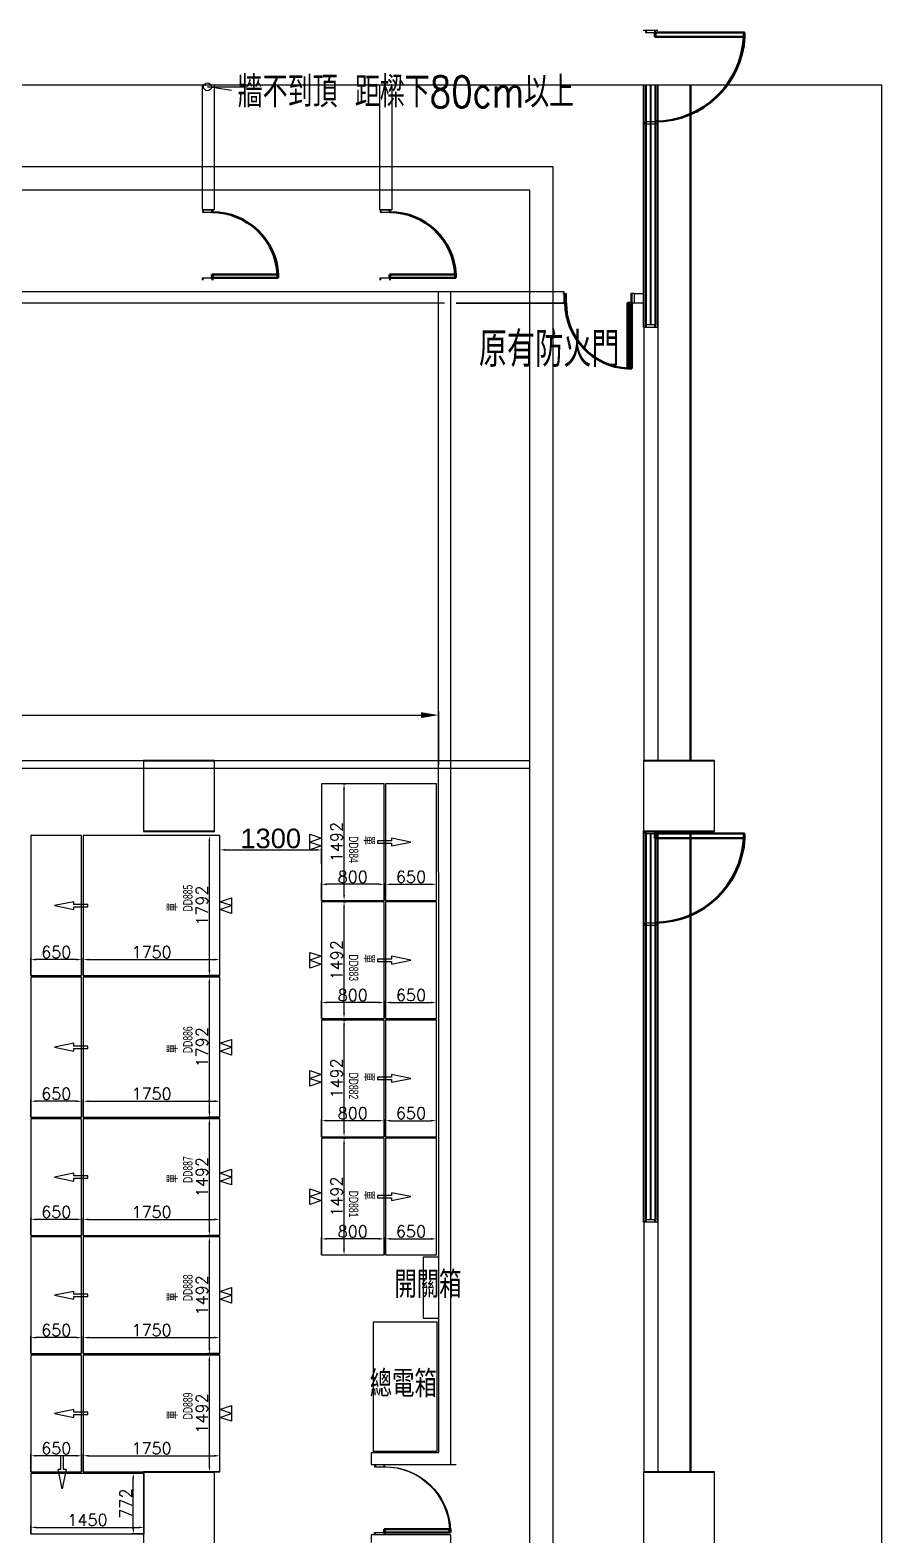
# Model space of a CAD drawing. Header units: millimetres. Extents: x 2191 to 43870, y 1353 to 35626.
# Drawn here: x 32967 to 43870, y 16373 to 35626 of the extents above; entities that cross this region are included whole.
import ezdxf

# ---------------------------------------------------------------- set-up
doc = ezdxf.new("R2010")
doc.units = ezdxf.units.MM
for name, color, linetype in [('archi', 8, 'Continuous'), ('DOOR', 5, 'Continuous'), ('PAVING', 9, 'Continuous'), ('WINDOW', 5, 'Continuous'), ('動線', 6, 'Continuous'), ('單層倉', 5, 'Continuous'), ('文字', 7, 'Continuous'), ('標的物', 1, 'Continuous'), ('標示', 3, 'Continuous')]:
    doc.layers.add(name, color=color, linetype=linetype)
doc.styles.add('ROMAND', font='romand.shx', dxfattribs={"bigfont": 'chineset.shx'})
doc.styles.get("Standard").update_dxf_attribs({"font": 'arial.ttf'})
doc.styles.add('SUNG', font='SIMPLEX.shx', dxfattribs={"width": 0.8, "bigfont": 'chineset.shx'})
doc.styles.add('新細明體', font='PMingLiU.ttf', dxfattribs={"width": 0.7})

msp = doc.modelspace()

# ---------------------------------------------------------------- linework, layer by layer
at = {"lineweight": 50}
for p, q in [((40962.17754, 35595.79086, 3000), (40962.17754, 35538.79086, 3000)), ((42102.17754, 35595.79086, 3000), (40962.17754, 35595.79086, 3000)), ((40962.17754, 35538.79086, 3000), (42102.17754, 35538.79086, 3000)), ((40972.17754, 35595.79086, 3000), (40972.17754, 35538.79086, 3000)), ((42112.17754, 35595.79086, 3000), (40972.17754, 35595.79086, 3000)), ((40972.17754, 35538.79086, 3000), (42112.17754, 35538.79086, 3000)), ((42102.17754, 35538.79086, 3000), (42102.17754, 35595.79086, 3000)), ((42112.17754, 35538.79086, 3000), (42112.17754, 35595.79086, 3000)), ((35294.07154, 32455.79086, 3000), (35294.07154, 32497.79086, 3000)), ((35294.07154, 32497.79086, 3000), (36134.07154, 32497.79086, 3000)), ((36134.07154, 32455.79086, 3000), (35294.07154, 32455.79086, 3000)), ((35304.07154, 32455.79086, 3000), (35304.07154, 32497.79086, 3000)), ((35304.07154, 32497.79086, 3000), (36144.07154, 32497.79086, 3000)), ((36144.07154, 32455.79086, 3000), (35304.07154, 32455.79086, 3000)), ((36134.07154, 32497.79086, 3000), (36134.07154, 32455.79086, 3000)), ((36144.07154, 32497.79086, 3000), (36144.07154, 32455.79086, 3000)), ((37567.30074, 32455.79086, 3000), (37567.30074, 32497.79086, 3000)), ((37567.30074, 32497.79086, 3000), (38407.30074, 32497.79086, 3000)), ((38407.30074, 32455.79086, 3000), (37567.30074, 32455.79086, 3000)), ((37577.30074, 32455.79086, 3000), (37577.30074, 32497.79086, 3000)), ((37577.30074, 32497.79086, 3000), (38417.30074, 32497.79086, 3000)), ((38417.30074, 32455.79086, 3000), (37577.30074, 32455.79086, 3000)), ((38407.30074, 32497.79086, 3000), (38407.30074, 32455.79086, 3000)), ((38417.30074, 32497.79086, 3000), (38417.30074, 32455.79086, 3000)), ((40615.17747, 32134.68075, 3000), (40615.17705, 31294.68075, 3000)), ((40657.17747, 32134.68073, 3000), (40615.17747, 32134.68075, 3000)), ((40625.17747, 32134.68075, 3000), (40625.17705, 31294.68075, 3000)), ((40667.17747, 32134.68073, 3000), (40625.17747, 32134.68075, 3000)), ((40657.17705, 31294.68073, 3000), (40657.17747, 32134.68073, 3000)), ((40667.17705, 31294.68073, 3000), (40667.17747, 32134.68073, 3000)), ((40615.17705, 31294.68075, 3000), (40657.17705, 31294.68073, 3000)), ((40625.17705, 31294.68075, 3000), (40667.17705, 31294.68073, 3000)), ((40962.17754, 25345.79086, 3000), (40962.17754, 25288.79086, 3000)), ((42102.17754, 25345.79086, 3000), (40962.17754, 25345.79086, 3000)), ((40962.17754, 25288.79086, 3000), (42102.17754, 25288.79086, 3000)), ((40972.17754, 25345.79086, 3000), (40972.17754, 25288.79086, 3000)), ((42112.17754, 25345.79086, 3000), (40972.17754, 25345.79086, 3000)), ((40972.17754, 25288.79086, 3000), (42112.17754, 25288.79086, 3000)), ((42102.17754, 25288.79086, 3000), (42102.17754, 25345.79086, 3000)), ((42112.17754, 25288.79086, 3000), (42112.17754, 25345.79086, 3000)), ((37497.17752, 16447.79086, 3000), (38337.17752, 16447.79128, 3000)), ((37497.17754, 16405.79086, 3000), (37497.17752, 16447.79086, 3000)), ((38337.17754, 16405.79128, 3000), (37497.17754, 16405.79086, 3000)), ((37507.17752, 16447.79086, 3000), (38347.17752, 16447.79128, 3000)), ((37507.17754, 16405.79086, 3000), (37507.17752, 16447.79086, 3000)), ((38347.17754, 16405.79128, 3000), (37507.17754, 16405.79086, 3000)), ((38337.17752, 16447.79128, 3000), (38337.17754, 16405.79128, 3000)), ((38347.17752, 16447.79128, 3000), (38347.17754, 16405.79128, 3000))]:
    msp.add_line(p, q, dxfattribs=at)
for p, q in [((39663.6462, 33876.95165), (4514.78772, 33876.95165)), ((39663.6462, 4076.69297), (39663.6462, 33876.95165)), ((39363.6462, 33576.95165), (4814.78772, 33576.95165)), ((39363.6462, 4376.69297), (39363.6462, 33576.95165))]:
    msp.add_line(p, q)
at = {"color": 0, "lineweight": 50}
for centre, radius, start, end in [((40961.1428, 35598.38006, 3000), 1142.58967, 270.051887734, 357.010510835), ((40971.1428, 35598.38006, 3000), 1142.58967, 270.051887734, 357.010510835), ((35293.3091, 32453.88303, 3000), 841.90818, 2.989489165, 89.948112266), ((35303.3091, 32453.88303, 3000), 841.90818, 2.989489165, 89.948112266), ((37566.5383, 32453.88303, 3000), 841.90818, 2.989489165, 89.948112266), ((37576.5383, 32453.88303, 3000), 841.90818, 2.989489165, 89.948112266), ((40659.0853, 32135.44317, 3000), 841.90818, 180.051859052, 267.010482153), ((40669.0853, 32135.44317, 3000), 841.90818, 180.051859052, 267.010482153), ((40961.1428, 25348.38006, 3000), 1142.58967, 270.051887734, 357.010510835), ((40971.1428, 25348.38006, 3000), 1142.58967, 270.051887734, 357.010510835)]:
    msp.add_arc(centre, radius, start, end, dxfattribs=at)
at = {"color": 0, "extrusion": (0, 0, -1)}
for centre, major_axis, start_param, end_param in [((37496.4151, 16403.88302, 3000), (595.31898, 595.31898), -0.7844930522, 0.7332212339), ((37506.4151, 16403.88302, 3000), (-595.31898, 595.31898), 0.7863032746, 2.3040175607)]:
    msp.add_ellipse(centre, major_axis=major_axis, ratio=1, start_param=start_param, end_param=end_param, dxfattribs=at)
at = {"layer": 'archi', "color": 7}
for p, q in [((40822.17754, 35625.79086, 3000), (41002.17754, 35625.79086, 3000)), ((40852.17754, 35625.79086, 3000), (40852.17754, 35595.79086, 3000)), ((40972.17754, 35595.79086, 3000), (40972.17754, 35625.79086, 3000)), ((40852.17754, 35595.79086, 3000), (40972.17754, 35595.79086, 3000)), ((35172.17754, 33325.79268, 3000), (35172.17754, 34921.23431, 3000)), ((35544.65782, 34852.36042, 3000), (35240.189, 34899.52548, 3000)), ((35322.17754, 34921.23431, 3000), (35322.17754, 33325.79268, 3000)), ((37445.40674, 33325.79268, 3000), (37445.40674, 34921.23431, 3000)), ((37595.40674, 34921.23431, 3000), (37595.40674, 33325.79268, 3000)), ((40822.17754, 34921.23431, 3000), (40822.17754, 31825.79086, 3000)), ((41002.17754, 34921.23431, 3000), (41002.17754, 31825.79086, 3000)), ((40822.17754, 34425.79086, 3000), (41002.17754, 34425.79086, 3000)), ((40852.17754, 34425.79086, 3000), (40852.17754, 34455.79086, 3000)), ((40852.17754, 34455.79086, 3000), (40972.17754, 34455.79086, 3000)), ((40972.17754, 34455.79086, 3000), (40972.17754, 34425.79086, 3000)), ((35172.17754, 33325.79268, 3000), (35322.17754, 33325.79268, 3000)), ((35322.17754, 33325.79268, 3000), (35172.17754, 33325.79268, 3000)), ((35184.07154, 33325.79086, 3000), (35184.07154, 33295.79086, 3000)), ((35304.07154, 33295.79086, 3000), (35304.07154, 33325.79086, 3000)), ((37445.40674, 33325.79268, 3000), (37595.40674, 33325.79268, 3000)), ((37595.40674, 33325.79268, 3000), (37445.40674, 33325.79268, 3000)), ((37457.30074, 33325.79086, 3000), (37457.30074, 33295.79086, 3000)), ((37577.30074, 33295.79086, 3000), (37577.30074, 33325.79086, 3000)), ((35184.07154, 33295.79086, 3000), (35304.07154, 33295.79086, 3000)), ((37457.30074, 33295.79086, 3000), (37577.30074, 33295.79086, 3000)), ((35184.07154, 32425.79086, 3000), (35184.07154, 32455.79086, 3000)), ((35184.07154, 32455.79086, 3000), (35304.07154, 32455.79086, 3000)), ((35304.07154, 32455.79086, 3000), (35304.07154, 32425.79086, 3000)), ((37457.30074, 32425.79086, 3000), (37457.30074, 32455.79086, 3000)), ((37457.30074, 32455.79086, 3000), (37577.30074, 32455.79086, 3000)), ((37577.30074, 32455.79086, 3000), (37577.30074, 32425.79086, 3000)), ((18221.13544, 32280.79086, 3000), (39797.17754, 32280.79086, 3000)), ((38197.17754, 17425.79088, 3000), (38196.45398, 32275.79086, 3000)), ((38347.17754, 32275.79086, 3000), (38347.17754, 17275.7908, 3000)), ((39797.17753, 32254.68116, 3000), (39827.17753, 32254.68115, 3000)), ((39797.17754, 32280.79086, 3000), (39797.17754, 32130.79086, 3000)), ((39827.17753, 32254.68115, 3000), (39827.17747, 32134.68115, 3000)), ((40667.17753, 32254.68073, 3000), (40667.17747, 32134.68073, 3000)), ((40697.17753, 32254.68071, 3000), (40667.17753, 32254.68073, 3000)), ((40697.17753, 32254.68071, 3000), (40697.17747, 32134.68071, 3000)), ((40697.17753, 32254.68071, 3000), (40822.17754, 32254.68071, 3000)), ((34422.17754, 32130.79086, 3000), (18221.13544, 32130.79086, 3000)), ((38272.17754, 32130.79086, 3000), (34422.17754, 32130.79086, 3000)), ((38422.17754, 32130.79086, 3000), (39797.17755, 32130.79086, 3000)), ((39797.17754, 32130.79086, 3000), (38422.17754, 32130.79086, 3000)), ((39827.17747, 32134.68115, 3000), (39797.17747, 32134.68116, 3000)), ((40667.17747, 32134.68073, 3000), (40697.17747, 32134.68071, 3000)), ((40697.17747, 32134.68071, 3000), (40822.17754, 32134.68071, 3000)), ((40822.17754, 31825.79086, 3000), (40822.17754, 26275.79086, 3000)), ((40822.17754, 31825.79086, 3000), (41002.17754, 31825.79086, 3000)), ((41002.17754, 31825.79086, 3000), (41002.17754, 26275.79086, 3000)), ((34422.17754, 26275.79086, 3000), (35322.17754, 26275.79086, 3000)), ((34422.17754, 25375.79086, 3000), (34422.17754, 26275.79086, 3000)), ((35322.17754, 26275.79086, 3000), (35322.17754, 25375.79086, 3000)), ((40822.17754, 26275.79086, 3000), (41722.17754, 26275.79086, 3000)), ((40822.17754, 25375.79086, 3000), (40822.17754, 26275.79086, 3000)), ((41722.17754, 26275.79086, 3000), (41722.17754, 25375.79086, 3000)), ((35322.17754, 25375.79086, 3000), (34422.17754, 25375.79086, 3000)), ((40822.17754, 25375.79086, 3000), (40822.17754, 20375.79086, 3000)), ((41722.17754, 25375.79086, 3000), (40822.17754, 25375.79086, 3000)), ((41002.17754, 25375.79086, 3000), (40822.17754, 25375.79086, 3000)), ((40822.17754, 25375.79086, 3000), (41002.17754, 25375.79086, 3000)), ((40852.17754, 25375.79086, 3000), (40852.17754, 25345.79086, 3000)), ((40852.17754, 25345.79086, 3000), (40972.17754, 25345.79086, 3000)), ((40972.17754, 25345.79086, 3000), (40972.17754, 25375.79086, 3000)), ((41002.17754, 25375.79086, 3000), (41002.17754, 20375.79086, 3000)), ((40822.17754, 24175.79086, 3000), (41002.17754, 24175.79086, 3000)), ((40852.17754, 24175.79086, 3000), (40852.17754, 24205.79086, 3000)), ((40852.17754, 24205.79086, 3000), (40972.17754, 24205.79086, 3000)), ((40972.17754, 24205.79086, 3000), (40972.17754, 24175.79086, 3000)), ((40822.17754, 20375.79086, 3000), (40822.17754, 17175.79086, 3000)), ((41002.17754, 20375.79086, 3000), (40822.17754, 20375.79086, 3000)), ((41002.17754, 20375.79086, 3000), (41002.17754, 17175.79086, 3000)), ((37332.58195, 17425.79087, 3000), (38197.17754, 17425.79088, 3000)), ((37332.58195, 17425.79087, 3000), (37332.58195, 17275.7908, 3000)), ((34422.17754, 17175.79086, 3000), (35322.17754, 17175.79086, 3000)), ((34422.17754, 16275.79086, 3000), (34422.17754, 17175.79086, 3000)), ((35322.17754, 17175.79086, 3000), (35322.17754, 16275.79086, 3000)), ((37332.58195, 17275.7908, 3000), (38197.17754, 17275.7908, 3000)), ((37332.58195, 17275.7908, 3000), (38347.17754, 17275.7908, 3000)), ((37387.17711, 17275.7908, 3000), (37387.17712, 17245.7908, 3000)), ((37387.17712, 17245.7908, 3000), (37507.17712, 17245.79086, 3000)), ((37507.17712, 17245.79086, 3000), (37507.17711, 17275.79086, 3000)), ((38332.17754, 17275.7908, 3000), (38422.17754, 17275.7908, 3000)), ((38332.17754, 17275.7908, 3000), (38422.17754, 17275.7908, 3000)), ((38332.17754, 17275.7908, 3000), (38422.17754, 17275.7908, 3000)), ((40822.17754, 17175.79086, 3000), (41722.17754, 17175.79086, 3000)), ((40822.17754, 16275.79086, 3000), (40822.17754, 17175.79086, 3000)), ((40822.17754, 17175.79086, 3000), (41002.17754, 17175.79086, 3000)), ((41722.17754, 17175.79086, 3000), (41722.17754, 16275.79086, 3000)), ((37332.58195, 16375.79086, 1796.32314), (37332.58195, 16275.79086, 1662.58126)), ((38347.17754, 16375.79086, 3000), (37332.58195, 16375.79086, 3000)), ((37387.17754, 16405.7908, 3000), (37507.17754, 16405.79086, 3000)), ((37387.17756, 16375.7908, 3000), (37387.17754, 16405.7908, 3000)), ((37507.17754, 16405.79086, 3000), (37507.17756, 16375.79086, 3000)), ((38347.17754, 16375.79086, 3000), (38347.17754, 16175.79086, 3000))]:
    msp.add_line(p, q, dxfattribs=at)
at = {"layer": 'archi', "color": 7, "extrusion": (0, 0, -1)}
for p, q in [((40852.17754, 34921.23431, 3000), (40852.17754, 31855.79086, 3000)), ((40912.17754, 34921.23431, 3000), (40912.17754, 31855.79086, 3000)), ((40972.17754, 34921.23431, 3000), (40972.17754, 31855.79086, 3000)), ((40972.17754, 31855.79086, 3000), (40852.17754, 31855.79086, 3000)), ((40852.17754, 31855.79086, 3000), (40852.17754, 31825.79086, 3000)), ((40972.17754, 31825.79086, 3000), (40972.17754, 31855.79086, 3000))]:
    msp.add_line(p, q, dxfattribs=at)
at = {"layer": 'archi', "color": 7, "extrusion": (3.55136e-15, 0, -1)}
for p, q in [((41422.17754, 34921.23431, 3000), (41422.17754, 26275.79086, 3000)), ((41422.17754, 25375.79086, 3000), (41422.17754, 17175.79086, 3000))]:
    msp.add_line(p, q, dxfattribs=at)
at = {"layer": 'archi', "color": 7, "extrusion": (3.61095e-11, 0, -1)}
for p, q in [((40852.17754, 25345.79086, 3000), (40852.17754, 25375.79086, 3000)), ((40852.17754, 25345.79086, 3000), (40852.17754, 20405.79086, 3000)), ((40972.17754, 25345.79086, 3000), (40852.17754, 25345.79086, 3000)), ((40912.17754, 25345.79086, 3000), (40912.17754, 20405.79086, 3000)), ((40972.17754, 25375.79086, 3000), (40972.17754, 25345.79086, 3000)), ((40972.17754, 25345.79086, 3000), (40972.17754, 20405.79086, 3000)), ((40972.17754, 20405.79086, 3000), (40852.17754, 20405.79086, 3000)), ((40852.17754, 20405.79086, 3000), (40852.17754, 20375.79086, 3000)), ((40972.17754, 20375.79086, 3000), (40972.17754, 20405.79086, 3000))]:
    msp.add_line(p, q, dxfattribs=at)
at = {"layer": 'DOOR'}
for p, q in [((35174.07154, 33325.79086, 3000), (35174.07154, 33295.79086, 3000)), ((35294.07154, 33295.79086, 3000), (35294.07154, 33325.79086, 3000)), ((37447.30074, 33325.79086, 3000), (37447.30074, 33295.79086, 3000)), ((37567.30074, 33295.79086, 3000), (37567.30074, 33325.79086, 3000)), ((35174.07154, 33295.79086, 3000), (35294.07154, 33295.79086, 3000)), ((37447.30074, 33295.79086, 3000), (37567.30074, 33295.79086, 3000)), ((35174.07154, 32425.79086, 3000), (35174.07154, 32455.79086, 3000)), ((35174.07154, 32455.79086, 3000), (35294.07154, 32455.79086, 3000)), ((35294.07154, 32455.79086, 3000), (35294.07154, 32425.79086, 3000)), ((37447.30074, 32425.79086, 3000), (37447.30074, 32455.79086, 3000)), ((37447.30074, 32455.79086, 3000), (37567.30074, 32455.79086, 3000)), ((37567.30074, 32455.79086, 3000), (37567.30074, 32425.79086, 3000)), ((39787.17753, 32254.68116, 3000), (39817.17753, 32254.68115, 3000)), ((39817.17753, 32254.68115, 3000), (39817.17747, 32134.68115, 3000)), ((40657.17753, 32254.68073, 3000), (40657.17747, 32134.68073, 3000)), ((40687.17753, 32254.68071, 3000), (40657.17753, 32254.68073, 3000)), ((39817.17747, 32134.68115, 3000), (39787.17747, 32134.68116, 3000)), ((40657.17747, 32134.68073, 3000), (40687.17747, 32134.68071, 3000)), ((40842.17754, 25375.79086, 3000), (40842.17754, 25345.79086, 3000)), ((40842.17754, 25345.79086, 3000), (40962.17754, 25345.79086, 3000)), ((40962.17754, 25345.79086, 3000), (40962.17754, 25375.79086, 3000)), ((40812.17754, 24175.79086, 3000), (40992.17754, 24175.79086, 3000)), ((40842.17754, 24175.79086, 3000), (40842.17754, 24205.79086, 3000)), ((40842.17754, 24205.79086, 3000), (40962.17754, 24205.79086, 3000)), ((40962.17754, 24205.79086, 3000), (40962.17754, 24175.79086, 3000)), ((37377.17711, 17275.7908, 3000), (37377.17712, 17245.7908, 3000)), ((37377.17712, 17245.7908, 3000), (37497.17712, 17245.79086, 3000)), ((37497.17712, 17245.79086, 3000), (37497.17711, 17275.79086, 3000)), ((37377.17754, 16405.7908, 3000), (37497.17754, 16405.79086, 3000)), ((37377.17756, 16375.7908, 3000), (37377.17754, 16405.7908, 3000)), ((37497.17754, 16405.79086, 3000), (37497.17756, 16375.79086, 3000))]:
    msp.add_line(p, q, dxfattribs=at)
at = {"layer": 'DOOR', "extrusion": (3.61095e-11, 0, -1)}
for p, q in [((40842.17754, 25345.79086, 3000), (40842.17754, 25375.79086, 3000)), ((40962.17754, 25345.79086, 3000), (40842.17754, 25345.79086, 3000)), ((40962.17754, 25375.79086, 3000), (40962.17754, 25345.79086, 3000))]:
    msp.add_line(p, q, dxfattribs=at)
at = {"layer": 'PAVING', "extrusion": (3.55136e-15, 0, -1)}
for p, q in [((41412.17754, 34921.23431, 3000), (41412.17754, 26275.79086, 3000)), ((41412.17754, 25375.79086, 3000), (41412.17754, 17175.79086, 3000))]:
    msp.add_line(p, q, dxfattribs=at)
at = {"layer": 'WINDOW'}
for p, q in [((40812.17754, 35625.79086, 3000), (40992.17754, 35625.79086, 3000)), ((40842.17754, 35625.79086, 3000), (40842.17754, 35595.79086, 3000)), ((40962.17754, 35595.79086, 3000), (40962.17754, 35625.79086, 3000)), ((40842.17754, 35595.79086, 3000), (40962.17754, 35595.79086, 3000)), ((40812.17754, 34921.23431, 3000), (40812.17754, 31825.79086, 3000)), ((40992.17754, 34921.23431, 3000), (40992.17754, 31825.79086, 3000)), ((40812.17754, 34425.79086, 3000), (40992.17754, 34425.79086, 3000)), ((40842.17754, 34425.79086, 3000), (40842.17754, 34455.79086, 3000)), ((40842.17754, 34455.79086, 3000), (40962.17754, 34455.79086, 3000)), ((40962.17754, 34455.79086, 3000), (40962.17754, 34425.79086, 3000)), ((40812.17754, 25375.79086, 3000), (40812.17754, 20375.79086, 3000)), ((40992.17754, 25375.79086, 3000), (40992.17754, 20375.79086, 3000))]:
    msp.add_line(p, q, dxfattribs=at)
at = {"layer": 'WINDOW', "extrusion": (0, 0, -1)}
for p, q in [((40842.17754, 34921.23431, 3000), (40842.17754, 31855.79086, 3000)), ((40902.17754, 34921.23431, 3000), (40902.17754, 31855.79086, 3000)), ((40962.17754, 34921.23431, 3000), (40962.17754, 31855.79086, 3000)), ((40962.17754, 31855.79086, 3000), (40842.17754, 31855.79086, 3000)), ((40842.17754, 31855.79086, 3000), (40842.17754, 31825.79086, 3000)), ((40962.17754, 31825.79086, 3000), (40962.17754, 31855.79086, 3000))]:
    msp.add_line(p, q, dxfattribs=at)
at = {"layer": 'WINDOW', "extrusion": (3.61095e-11, 0, -1)}
for p, q in [((40842.17754, 25345.79086, 3000), (40842.17754, 20405.79086, 3000)), ((40902.17754, 25345.79086, 3000), (40902.17754, 20405.79086, 3000)), ((40962.17754, 25345.79086, 3000), (40962.17754, 20405.79086, 3000)), ((40962.17754, 20405.79086, 3000), (40842.17754, 20405.79086, 3000)), ((40842.17754, 20405.79086, 3000), (40842.17754, 20375.79086, 3000)), ((40962.17754, 20375.79086, 3000), (40962.17754, 20405.79086, 3000))]:
    msp.add_line(p, q, dxfattribs=at)
at = {"layer": '動線'}
for p, q in [((13527.17755, 26280.79086, 3000), (39363.6462, 26280.79086, 3000)), ((13627.17755, 26180.79086, 3000), (39363.6462, 26180.79086, 3000))]:
    msp.add_line(p, q, dxfattribs=at)
at = {"layer": '動線', "lineweight": -3}
for p, q in [((36547.17754, 25237.79088), (36547.17754, 25337.79088)), ((36547.17754, 25337.79088), (36697.17754, 25287.79088)), ((36697.17754, 25287.79088), (36547.17754, 25237.79088)), ((36547.17754, 25137.79088), (36547.17754, 25237.79088)), ((36547.17754, 25237.79088), (36697.17754, 25187.79088)), ((37591.43126, 25252.79111), (37413.79498, 25252.79111)), ((37413.79498, 25252.79111), (37413.79498, 25222.79111)), ((37413.79498, 25222.79111), (37591.43126, 25222.79111)), ((37841.43126, 25237.79111), (37591.43126, 25287.79111)), ((37591.43126, 25287.79111), (37591.43126, 25252.79111)), ((37591.43126, 25187.79111), (37841.43126, 25237.79111)), ((37591.43126, 25222.79111), (37591.43126, 25187.79111)), ((36697.17754, 25187.79088), (36547.17754, 25137.79088)), ((33527.55844, 24474.79063, 3000), (33277.55844, 24424.79063, 3000)), ((33527.55844, 24439.79063, 3000), (33527.55844, 24474.79063, 3000)), ((35397.10415, 24474.79086, 3000), (35547.10415, 24524.79086, 3000)), ((35547.10415, 24424.79086, 3000), (35397.10415, 24474.79086, 3000)), ((35547.10415, 24524.79086, 3000), (35547.10415, 24424.79086, 3000)), ((33277.55844, 24424.79063, 3000), (33527.55844, 24374.79063, 3000)), ((33705.19472, 24439.79063, 3000), (33527.55844, 24439.79063, 3000)), ((33527.55844, 24409.79063, 3000), (33705.19472, 24409.79063, 3000)), ((33527.55844, 24374.79063, 3000), (33527.55844, 24409.79063, 3000)), ((33705.19472, 24409.79063, 3000), (33705.19472, 24439.79063, 3000)), ((35397.10415, 24374.79086, 3000), (35547.10415, 24424.79086, 3000)), ((35547.10415, 24324.79086, 3000), (35397.10415, 24374.79086, 3000)), ((35547.10415, 24424.79086, 3000), (35547.10415, 24324.79086, 3000)), ((36547.17754, 23725.79088), (36547.17754, 23825.79088)), ((36547.17754, 23825.79088), (36697.17754, 23775.79088)), ((36697.17754, 23775.79088), (36547.17754, 23725.79088)), ((36547.17754, 23625.79088), (36547.17754, 23725.79088)), ((36547.17754, 23725.79088), (36697.17754, 23675.79088)), ((37591.43126, 23740.79111), (37413.79498, 23740.79111)), ((37413.79498, 23740.79111), (37413.79498, 23710.79111)), ((37413.79498, 23710.79111), (37591.43126, 23710.79111)), ((37841.43126, 23725.79111), (37591.43126, 23775.79111)), ((37591.43126, 23775.79111), (37591.43126, 23740.79111)), ((37591.43126, 23675.79111), (37841.43126, 23725.79111)), ((37591.43126, 23710.79111), (37591.43126, 23675.79111)), ((36697.17754, 23675.79088), (36547.17754, 23625.79088)), ((33527.55844, 22662.79063, 3000), (33277.55844, 22612.79063, 3000)), ((33277.55844, 22612.79063, 3000), (33527.55844, 22562.79063, 3000)), ((33527.55844, 22627.79063, 3000), (33527.55844, 22662.79063, 3000)), ((33705.19472, 22627.79063, 3000), (33527.55844, 22627.79063, 3000)), ((33527.55844, 22597.79063, 3000), (33705.19472, 22597.79063, 3000)), ((33527.55844, 22562.79063, 3000), (33527.55844, 22597.79063, 3000)), ((33705.19472, 22597.79063, 3000), (33705.19472, 22627.79063, 3000)), ((35397.10415, 22662.79086, 3000), (35547.10415, 22712.79086, 3000)), ((35547.10415, 22612.79086, 3000), (35397.10415, 22662.79086, 3000)), ((35397.10415, 22562.79086, 3000), (35547.10415, 22612.79086, 3000)), ((35547.10415, 22512.79086, 3000), (35397.10415, 22562.79086, 3000)), ((35547.10415, 22712.79086, 3000), (35547.10415, 22612.79086, 3000)), ((35547.10415, 22612.79086, 3000), (35547.10415, 22512.79086, 3000)), ((36547.17754, 22213.79088), (36547.17754, 22313.79088)), ((36547.17754, 22313.79088), (36697.17754, 22263.79088)), ((36697.17754, 22263.79088), (36547.17754, 22213.79088)), ((36547.17754, 22113.79088), (36547.17754, 22213.79088)), ((36547.17754, 22213.79088), (36697.17754, 22163.79088)), ((36697.17754, 22163.79088), (36547.17754, 22113.79088)), ((37591.43126, 22228.79111), (37413.79498, 22228.79111)), ((37413.79498, 22228.79111), (37413.79498, 22198.79111)), ((37413.79498, 22198.79111), (37591.43126, 22198.79111)), ((37841.43126, 22213.79111), (37591.43126, 22263.79111)), ((37591.43126, 22263.79111), (37591.43126, 22228.79111)), ((37591.43126, 22163.79111), (37841.43126, 22213.79111)), ((37591.43126, 22198.79111), (37591.43126, 22163.79111)), ((33527.55844, 21000.79063, 3000), (33277.55844, 20950.79063, 3000)), ((33527.55844, 20965.79063, 3000), (33527.55844, 21000.79063, 3000)), ((35397.10415, 21000.79086, 3000), (35547.10415, 21050.79086, 3000)), ((35547.10415, 20950.79086, 3000), (35397.10415, 21000.79086, 3000)), ((35547.10415, 21050.79086, 3000), (35547.10415, 20950.79086, 3000)), ((33277.55844, 20950.79063, 3000), (33527.55844, 20900.79063, 3000)), ((33705.19472, 20965.79063, 3000), (33527.55844, 20965.79063, 3000)), ((33527.55844, 20935.79063, 3000), (33705.19472, 20935.79063, 3000)), ((33527.55844, 20900.79063, 3000), (33527.55844, 20935.79063, 3000)), ((33705.19472, 20935.79063, 3000), (33705.19472, 20965.79063, 3000)), ((35397.10415, 20900.79086, 3000), (35547.10415, 20950.79086, 3000)), ((35547.10415, 20850.79086, 3000), (35397.10415, 20900.79086, 3000)), ((35547.10415, 20950.79086, 3000), (35547.10415, 20850.79086, 3000)), ((36547.17754, 20701.79088), (36547.17754, 20801.79088)), ((36547.17754, 20801.79088), (36697.17754, 20751.79088)), ((36697.17754, 20751.79088), (36547.17754, 20701.79088)), ((36547.17754, 20601.79088), (36547.17754, 20701.79088)), ((36547.17754, 20701.79088), (36697.17754, 20651.79088)), ((36697.17754, 20651.79088), (36547.17754, 20601.79088)), ((37591.43126, 20716.79111), (37413.79498, 20716.79111)), ((37413.79498, 20716.79111), (37413.79498, 20686.79111)), ((37413.79498, 20686.79111), (37591.43126, 20686.79111)), ((37841.43126, 20701.79111), (37591.43126, 20751.79111)), ((37591.43126, 20751.79111), (37591.43126, 20716.79111)), ((37591.43126, 20651.79111), (37841.43126, 20701.79111)), ((37591.43126, 20686.79111), (37591.43126, 20651.79111)), ((33527.55844, 19488.79063, 3000), (33277.55844, 19438.79063, 3000)), ((33527.55844, 19453.79063, 3000), (33527.55844, 19488.79063, 3000)), ((33705.19472, 19453.79063, 3000), (33527.55844, 19453.79063, 3000)), ((33705.19472, 19423.79063, 3000), (33705.19472, 19453.79063, 3000)), ((35397.10415, 19488.79086, 3000), (35547.10415, 19538.79086, 3000)), ((35547.10415, 19438.79086, 3000), (35397.10415, 19488.79086, 3000)), ((35547.10415, 19538.79086, 3000), (35547.10415, 19438.79086, 3000)), ((33277.55844, 19438.79063, 3000), (33527.55844, 19388.79063, 3000)), ((33527.55844, 19423.79063, 3000), (33705.19472, 19423.79063, 3000)), ((33527.55844, 19388.79063, 3000), (33527.55844, 19423.79063, 3000)), ((35397.10415, 19388.79086, 3000), (35547.10415, 19438.79086, 3000)), ((35547.10415, 19338.79086, 3000), (35397.10415, 19388.79086, 3000)), ((35547.10415, 19438.79086, 3000), (35547.10415, 19338.79086, 3000)), ((33527.55844, 17976.79063), (33277.55844, 17926.79063)), ((33277.55844, 17926.79063), (33527.55844, 17876.79063)), ((33527.55844, 17941.79063), (33527.55844, 17976.79063)), ((33705.19472, 17941.79063), (33527.55844, 17941.79063)), ((33527.55844, 17911.79063), (33705.19472, 17911.79063)), ((33527.55844, 17876.79063), (33527.55844, 17911.79063)), ((33705.19472, 17911.79063), (33705.19472, 17941.79063)), ((35397.10415, 17976.79086), (35547.10415, 18026.79086)), ((35547.10415, 17926.79086), (35397.10415, 17976.79086)), ((35397.10415, 17876.79086), (35547.10415, 17926.79086)), ((35547.10415, 18026.79086), (35547.10415, 17926.79086)), ((35547.10415, 17926.79086), (35547.10415, 17826.79086)), ((35547.10415, 17826.79086), (35397.10415, 17876.79086)), ((33362.10411, 17212.66804), (33362.10411, 17390.30432)), ((33362.10411, 17390.30432), (33392.10411, 17390.30432)), ((33392.10411, 17390.30432), (33392.10411, 17212.66804)), ((33377.10411, 16962.66804), (33327.10411, 17212.66804)), ((33327.10411, 17212.66804), (33362.10411, 17212.66804)), ((33427.10411, 17212.66804), (33377.10411, 16962.66804)), ((33392.10411, 17212.66804), (33427.10411, 17212.66804))]:
    msp.add_line(p, q, dxfattribs=at)
at = {"layer": '單層倉'}
for p, q in [((36697.17754, 25983.79088), (36697.17754, 24491.79088)), ((37497.17754, 25983.79088), (36697.17754, 25983.79088)), ((37497.17754, 24491.79088), (37497.17754, 25983.79088)), ((38167.17754, 25983.79088), (37517.17754, 25983.79088)), ((37517.17754, 25983.79088), (37517.17754, 24491.79088)), ((38167.17754, 24491.79088), (38167.17754, 25983.79088)), ((32977.10415, 25320.79086, 3000), (32977.10415, 23528.79086, 3000)), ((33627.10415, 25320.79086, 3000), (32977.10415, 25320.79086, 3000)), ((33627.10415, 23528.79086, 3000), (33627.10415, 25320.79086, 3000)), ((35397.10415, 25320.79086, 3000), (33647.10415, 25320.79086, 3000)), ((33647.10415, 25320.79086, 3000), (33647.10415, 23528.79086, 3000)), ((35397.10415, 23528.79086, 3000), (35397.10415, 25320.79086, 3000)), ((36697.17754, 24491.79088), (37497.17754, 24491.79088)), ((36697.17754, 24471.79088), (36697.17754, 22979.79088)), ((37497.17754, 24471.79088), (36697.17754, 24471.79088)), ((37497.17754, 22979.79088), (37497.17754, 24471.79088)), ((37517.17754, 24491.79088), (38167.17754, 24491.79088)), ((38167.17754, 24471.79088), (37517.17754, 24471.79088)), ((37517.17754, 24471.79088), (37517.17754, 22979.79088)), ((38167.17754, 22979.79088), (38167.17754, 24471.79088)), ((32977.10415, 23528.79086, 3000), (33627.10415, 23528.79086, 3000)), ((32977.10415, 23508.79086, 3000), (32977.10415, 21716.79086, 3000)), ((33627.10415, 23508.79086, 3000), (32977.10415, 23508.79086, 3000)), ((33627.10415, 21716.79086, 3000), (33627.10415, 23508.79086, 3000)), ((33647.10415, 23528.79086, 3000), (35397.10415, 23528.79086, 3000)), ((35397.10415, 23508.79086, 3000), (33647.10415, 23508.79086, 3000)), ((33647.10415, 23508.79086, 3000), (33647.10415, 21716.79086, 3000)), ((35397.10415, 21716.79086, 3000), (35397.10415, 23508.79086, 3000)), ((36697.17754, 22979.79088), (37497.17754, 22979.79088)), ((36697.17754, 22959.79088), (36697.17754, 21467.79088)), ((37497.17754, 22959.79088), (36697.17754, 22959.79088)), ((37497.17754, 21467.79088), (37497.17754, 22959.79088)), ((37517.17754, 22979.79088), (38167.17754, 22979.79088)), ((38167.17754, 22959.79088), (37517.17754, 22959.79088)), ((37517.17754, 22959.79088), (37517.17754, 21467.79088)), ((38167.17754, 21467.79088), (38167.17754, 22959.79088)), ((32977.10415, 21716.79086, 3000), (33627.10415, 21716.79086, 3000)), ((32977.10415, 21696.79086, 3000), (32977.10415, 20204.79086, 3000)), ((33627.10415, 21696.79086, 3000), (32977.10415, 21696.79086, 3000)), ((33627.10415, 20204.79086, 3000), (33627.10415, 21696.79086, 3000)), ((33647.10415, 21716.79086, 3000), (35397.10415, 21716.79086, 3000)), ((35397.10415, 21696.79086, 3000), (33647.10415, 21696.79086, 3000)), ((33647.10415, 21696.79086, 3000), (33647.10415, 20204.79086, 3000)), ((35397.10415, 20204.79086, 3000), (35397.10415, 21696.79086, 3000)), ((36697.17754, 21467.79088), (37497.17754, 21467.79088)), ((36697.17754, 21447.79088), (36697.17754, 19955.79088)), ((37497.17754, 21447.79088), (36697.17754, 21447.79088)), ((37497.17754, 19955.79088), (37497.17754, 21447.79088)), ((37517.17754, 21467.79088), (38167.17754, 21467.79088)), ((38167.17754, 21447.79088), (37517.17754, 21447.79088)), ((37517.17754, 21447.79088), (37517.17754, 19955.79088)), ((38167.17754, 19955.79088), (38167.17754, 21447.79088)), ((32977.10415, 20204.79086, 3000), (33627.10415, 20204.79086, 3000)), ((32977.10415, 20184.79086, 3000), (32977.10415, 18692.79086, 3000)), ((33627.10415, 20184.79086, 3000), (32977.10415, 20184.79086, 3000)), ((33627.10415, 18692.79086, 3000), (33627.10415, 20184.79086, 3000)), ((33647.10415, 20204.79086, 3000), (35397.10415, 20204.79086, 3000)), ((35397.10415, 20184.79086, 3000), (33647.10415, 20184.79086, 3000)), ((33647.10415, 20184.79086, 3000), (33647.10415, 18692.79086, 3000)), ((35397.10415, 18692.79086, 3000), (35397.10415, 20184.79086, 3000)), ((36697.17754, 19955.79088), (37497.17754, 19955.79088)), ((37517.17754, 19955.79088), (38167.17754, 19955.79088)), ((32977.10415, 18692.79086, 3000), (33627.10415, 18692.79086, 3000)), ((33647.10415, 18692.79086, 3000), (35397.10415, 18692.79086, 3000)), ((32977.10415, 18672.79086), (32977.10415, 17180.79086)), ((33627.10415, 18672.79086), (32977.10415, 18672.79086)), ((33627.10415, 17180.79086), (33627.10415, 18672.79086)), ((35397.10415, 18672.79086), (33647.10415, 18672.79086)), ((33647.10415, 18672.79086), (33647.10415, 17180.79086)), ((35397.10415, 17180.79086), (35397.10415, 18672.79086)), ((32977.10415, 17180.79086), (33627.10415, 17180.79086)), ((34427.10415, 17160.79086), (32977.10415, 17160.79086)), ((32977.10415, 17160.79086), (32977.10415, 16388.79086)), ((33647.10415, 17180.79086), (35397.10415, 17180.79086)), ((34427.10415, 16388.79086), (34427.10415, 17160.79086)), ((32977.10415, 16388.79086), (34427.10415, 16388.79086))]:
    msp.add_line(p, q, dxfattribs=at)
at = {"layer": '文字'}
for p, q in [((43869.82595, 34921.23431), (2190.88634, 34921.23431)), ((43869.82595, 1352.8079), (43869.82595, 34921.23431))]:
    msp.add_line(p, q, dxfattribs=at)
at = {"layer": '標的物'}
for p, q in [((35327.17754, 26280.79086, 3000), (34417.17754, 26280.79086, 3000)), ((34417.17754, 26280.79086, 3000), (34417.17754, 25370.79086, 3000)), ((35327.17754, 25370.79086, 3000), (35327.17754, 26280.79086, 3000)), ((41727.17754, 26280.79086, 3000), (40817.17754, 26280.79086, 3000)), ((40817.17754, 26280.79086, 3000), (40817.17754, 25370.79086, 3000)), ((41727.17754, 25370.79086, 3000), (41727.17754, 26280.79086, 3000)), ((34417.17754, 25370.79086, 3000), (35327.17754, 25370.79086, 3000)), ((40817.17754, 25370.79086, 3000), (41727.17754, 25370.79086, 3000)), ((38197.09374, 19925.79088), (37997.09374, 19925.79088)), ((37997.09374, 19925.79088), (37997.09374, 19145.79088)), ((38197.09374, 19145.79088), (38197.09374, 19925.79088)), ((38177.17754, 19095.79088), (37357.17754, 19095.79088)), ((37357.17754, 19095.79088), (37357.17754, 17445.79088)), ((37997.09374, 19145.79088), (38197.09374, 19145.79088)), ((38177.17754, 17445.79088), (38177.17754, 19095.79088)), ((37357.17754, 17445.79088), (38177.17754, 17445.79088)), ((35327.17754, 17180.79086, 3000), (34417.17754, 17180.79086, 3000)), ((34417.17754, 17180.79086, 3000), (34417.17754, 16270.79086, 3000)), ((35327.17754, 16270.79086, 3000), (35327.17754, 17180.79086, 3000)), ((41727.17754, 17180.79086, 3000), (40817.17754, 17180.79086, 3000)), ((40817.17754, 17180.79086, 3000), (40817.17754, 16270.79086, 3000)), ((41727.17754, 16270.79086, 3000), (41727.17754, 17180.79086, 3000))]:
    msp.add_line(p, q, dxfattribs=at)
at = {"layer": '標示'}
for p, q in [((35237.17754, 34899.52548, 3000), (35737.17754, 34899.52548, 3000)), ((13852.17755, 26861.61895), (37971.75096, 26861.61895)), ((38196.75096, 26225.79086), (38196.75096, 26906.61895)), ((35397.17754, 24957.13895, -3000), (35397.17754, 25157.19686, -3000)), ((35467.17754, 25137.19686, -3000), (36627.17754, 25137.19686, -3000)), ((36697.17754, 24957.13895, -3000), (36697.17754, 25157.19686, -3000))]:
    msp.add_line(p, q, dxfattribs=at)
at = {"layer": '標示', "color": 251}
for p, q in [((36972.50822, 25983.79088), (37005.52206, 25983.79088)), ((36985.52206, 24561.79088), (36985.52206, 25913.79088)), ((35397.10415, 25320.79086, 3000), (35242.01763, 25320.79086, 3000)), ((35262.01763, 23598.79086, 3000), (35262.01763, 25250.79086, 3000)), ((36697.17754, 24491.79088), (36697.17754, 24716.83487)), ((37427.17754, 24696.83487), (36767.17754, 24696.83487)), ((37497.17754, 24491.79088), (37497.17754, 24716.83487)), ((37517.17754, 24491.79088), (37517.17754, 24716.83487)), ((37587.17754, 24696.83487), (38097.17754, 24696.83487)), ((38167.17754, 24491.79088), (38167.17754, 24716.83487)), ((36972.50822, 24491.79088), (37005.52206, 24491.79088)), ((36972.50822, 24471.79088), (37005.52206, 24471.79088)), ((36985.52206, 23049.79088), (36985.52206, 24401.79088)), ((32977.10415, 23528.79086, 3000), (32977.10415, 23753.83485, 3000)), ((33557.10415, 23733.83485, 3000), (33047.10415, 23733.83485, 3000)), ((33627.10415, 23528.79086, 3000), (33627.10415, 23753.83485, 3000)), ((33647.10415, 23528.79086, 3000), (33647.10415, 23753.83485, 3000)), ((33717.10415, 23733.83485, 3000), (35327.10415, 23733.83485, 3000)), ((35397.10415, 23528.79086, 3000), (35397.10415, 23753.83485, 3000)), ((35397.10415, 23528.79086, 3000), (35242.01763, 23528.79086, 3000)), ((35397.10415, 23508.79086, 3000), (35242.01763, 23508.79086, 3000)), ((35262.01763, 21786.79086, 3000), (35262.01763, 23438.79086, 3000)), ((36697.17754, 22979.79088), (36697.17754, 23204.83487)), ((37427.17754, 23184.83487), (36767.17754, 23184.83487)), ((37497.17754, 22979.79088), (37497.17754, 23204.83487)), ((37517.17754, 22979.79088), (37517.17754, 23204.83487)), ((37587.17754, 23184.83487), (38097.17754, 23184.83487)), ((38167.17754, 22979.79088), (38167.17754, 23204.83487)), ((36972.50822, 22979.79088), (37005.52206, 22979.79088)), ((36972.50822, 22959.79088), (37005.52206, 22959.79088)), ((36985.52206, 21537.79088), (36985.52206, 22889.79088)), ((32977.10415, 21716.79086, 3000), (32977.10415, 21941.83485, 3000)), ((33557.10415, 21921.83485, 3000), (33047.10415, 21921.83485, 3000)), ((33627.10415, 21716.79086, 3000), (33627.10415, 21941.83485, 3000)), ((33647.10415, 21716.79086, 3000), (33647.10415, 21941.83485, 3000)), ((33717.10415, 21921.83485, 3000), (35327.10415, 21921.83485, 3000)), ((35397.10415, 21716.79086, 3000), (35397.10415, 21941.83485, 3000)), ((35397.10415, 21716.79086, 3000), (35242.01763, 21716.79086, 3000)), ((35397.10415, 21696.79086, 3000), (35242.01763, 21696.79086, 3000)), ((35262.01763, 20274.79086, 3000), (35262.01763, 21626.79086, 3000)), ((36697.17754, 21467.79088), (36697.17754, 21692.83487)), ((37427.17754, 21672.83487), (36767.17754, 21672.83487)), ((37497.17754, 21467.79088), (37497.17754, 21692.83487)), ((37517.17754, 21467.79088), (37517.17754, 21692.83487)), ((37587.17754, 21672.83487), (38097.17754, 21672.83487)), ((38167.17754, 21467.79088), (38167.17754, 21692.83487)), ((36972.50822, 21467.79088), (37005.52206, 21467.79088)), ((36972.50822, 21447.79088), (37005.52206, 21447.79088)), ((36985.52206, 20025.79088), (36985.52206, 21377.79088)), ((32977.10415, 20204.79086, 3000), (32977.10415, 20429.83485, 3000)), ((33557.10415, 20409.83485, 3000), (33047.10415, 20409.83485, 3000)), ((33627.10415, 20204.79086, 3000), (33627.10415, 20429.83485, 3000)), ((33647.10415, 20204.79086, 3000), (33647.10415, 20429.83485, 3000)), ((33717.10415, 20409.83485, 3000), (35327.10415, 20409.83485, 3000)), ((35397.10415, 20204.79086, 3000), (35397.10415, 20429.83485, 3000)), ((35397.10415, 20204.79086, 3000), (35242.01763, 20204.79086, 3000)), ((35397.10415, 20184.79086, 3000), (35242.01763, 20184.79086, 3000)), ((35262.01763, 18762.79086, 3000), (35262.01763, 20114.79086, 3000)), ((36697.17754, 19955.79088), (36697.17754, 20180.83487)), ((37427.17754, 20160.83487), (36767.17754, 20160.83487)), ((37497.17754, 19955.79088), (37497.17754, 20180.83487)), ((37517.17754, 19955.79088), (37517.17754, 20180.83487)), ((37587.17754, 20160.83487), (38097.17754, 20160.83487)), ((38167.17754, 19955.79088), (38167.17754, 20180.83487)), ((36972.50822, 19955.79088), (37005.52206, 19955.79088)), ((32977.10415, 18692.79086, 3000), (32977.10415, 18917.83485, 3000)), ((33557.10415, 18897.83485, 3000), (33047.10415, 18897.83485, 3000)), ((33627.10415, 18692.79086, 3000), (33627.10415, 18917.83485, 3000)), ((33647.10415, 18692.79086, 3000), (33647.10415, 18917.83485, 3000)), ((33717.10415, 18897.83485, 3000), (35327.10415, 18897.83485, 3000)), ((35397.10415, 18692.79086, 3000), (35397.10415, 18917.83485, 3000)), ((35397.10415, 18692.79086, 3000), (35242.01763, 18692.79086, 3000)), ((35397.10415, 18672.79086), (35242.01763, 18672.79086)), ((35262.01763, 17250.79086), (35262.01763, 18602.79086)), ((32977.10415, 17180.79086), (32977.10415, 17405.83485)), ((33557.10415, 17385.83485), (33047.10415, 17385.83485)), ((33627.10415, 17180.79086), (33627.10415, 17405.83485)), ((33647.10415, 17180.79086), (33647.10415, 17405.83485)), ((33717.10415, 17385.83485), (35327.10415, 17385.83485)), ((35397.10415, 17180.79086), (35397.10415, 17405.83485)), ((34427.10415, 17160.79086), (34267.86205, 17160.79086)), ((35397.10415, 17180.79086), (35242.01763, 17180.79086)), ((34287.86205, 16458.79086), (34287.86205, 17090.79086)), ((32977.10415, 16388.79086), (32977.10415, 16489.40894)), ((33047.10415, 16469.40894), (34357.10415, 16469.40894)), ((34427.10415, 16388.79086), (34267.86205, 16388.79086)), ((34427.10415, 16388.79086), (34427.10415, 16489.40894))]:
    msp.add_line(p, q, dxfattribs=at)
at = {"layer": '標示'}
msp.add_circle((35237.17754, 34899.52548, 3000), 50, dxfattribs=at)
at = {"layer": '標示', "lineweight": 50}
for points in [[(37971.75096, 26899.11895), (37971.75096, 26824.11895), (38196.75096, 26861.61895)], [(35467.17754, 25148.86353, -3000), (35467.17754, 25125.53019, -3000), (35397.17754, 25137.19686, -3000)], [(36627.17754, 25148.86353, -3000), (36627.17754, 25125.53019, -3000), (36697.17754, 25137.19686, -3000)]]:
    msp.add_solid(points, dxfattribs=at)
at = {"layer": '標示', "color": 251, "lineweight": 50}
for points in [[(36973.85539, 25913.79088), (36997.18873, 25913.79088), (36985.52206, 25983.79088)], [(35250.35096, 25250.79086, 3000), (35273.6843, 25250.79086, 3000), (35262.01763, 25320.79086, 3000)], [(36767.17754, 24708.50154), (36767.17754, 24685.1682), (36697.17754, 24696.83487)], [(37427.17754, 24708.50154), (37427.17754, 24685.1682), (37497.17754, 24696.83487)], [(37587.17754, 24708.50154), (37587.17754, 24685.1682), (37517.17754, 24696.83487)], [(38097.17754, 24708.50154), (38097.17754, 24685.1682), (38167.17754, 24696.83487)], [(36973.85539, 24561.79088), (36997.18873, 24561.79088), (36985.52206, 24491.79088)], [(36973.85539, 24401.79088), (36997.18873, 24401.79088), (36985.52206, 24471.79088)], [(33047.10415, 23745.50152, 3000), (33047.10415, 23722.16819, 3000), (32977.10415, 23733.83485, 3000)], [(33557.10415, 23745.50152, 3000), (33557.10415, 23722.16819, 3000), (33627.10415, 23733.83485, 3000)], [(33717.10415, 23745.50152, 3000), (33717.10415, 23722.16819, 3000), (33647.10415, 23733.83485, 3000)], [(35327.10415, 23745.50152, 3000), (35327.10415, 23722.16819, 3000), (35397.10415, 23733.83485, 3000)], [(35250.35096, 23598.79086, 3000), (35273.6843, 23598.79086, 3000), (35262.01763, 23528.79086, 3000)], [(35250.35096, 23438.79086, 3000), (35273.6843, 23438.79086, 3000), (35262.01763, 23508.79086, 3000)], [(36767.17754, 23196.50154), (36767.17754, 23173.1682), (36697.17754, 23184.83487)], [(37427.17754, 23196.50154), (37427.17754, 23173.1682), (37497.17754, 23184.83487)], [(37587.17754, 23196.50154), (37587.17754, 23173.1682), (37517.17754, 23184.83487)], [(38097.17754, 23196.50154), (38097.17754, 23173.1682), (38167.17754, 23184.83487)], [(36973.85539, 23049.79088), (36997.18873, 23049.79088), (36985.52206, 22979.79088)], [(36973.85539, 22889.79088), (36997.18873, 22889.79088), (36985.52206, 22959.79088)], [(33047.10415, 21933.50152, 3000), (33047.10415, 21910.16819, 3000), (32977.10415, 21921.83485, 3000)], [(33557.10415, 21933.50152, 3000), (33557.10415, 21910.16819, 3000), (33627.10415, 21921.83485, 3000)], [(33717.10415, 21933.50152, 3000), (33717.10415, 21910.16819, 3000), (33647.10415, 21921.83485, 3000)], [(35250.35096, 21786.79086, 3000), (35273.6843, 21786.79086, 3000), (35262.01763, 21716.79086, 3000)], [(35327.10415, 21933.50152, 3000), (35327.10415, 21910.16819, 3000), (35397.10415, 21921.83485, 3000)], [(35250.35096, 21626.79086, 3000), (35273.6843, 21626.79086, 3000), (35262.01763, 21696.79086, 3000)], [(36767.17754, 21684.50154), (36767.17754, 21661.1682), (36697.17754, 21672.83487)], [(37427.17754, 21684.50154), (37427.17754, 21661.1682), (37497.17754, 21672.83487)], [(37587.17754, 21684.50154), (37587.17754, 21661.1682), (37517.17754, 21672.83487)], [(38097.17754, 21684.50154), (38097.17754, 21661.1682), (38167.17754, 21672.83487)], [(36973.85539, 21537.79088), (36997.18873, 21537.79088), (36985.52206, 21467.79088)], [(36973.85539, 21377.79088), (36997.18873, 21377.79088), (36985.52206, 21447.79088)], [(33047.10415, 20421.50152, 3000), (33047.10415, 20398.16819, 3000), (32977.10415, 20409.83485, 3000)], [(33557.10415, 20421.50152, 3000), (33557.10415, 20398.16819, 3000), (33627.10415, 20409.83485, 3000)], [(33717.10415, 20421.50152, 3000), (33717.10415, 20398.16819, 3000), (33647.10415, 20409.83485, 3000)], [(35327.10415, 20421.50152, 3000), (35327.10415, 20398.16819, 3000), (35397.10415, 20409.83485, 3000)], [(35250.35096, 20274.79086, 3000), (35273.6843, 20274.79086, 3000), (35262.01763, 20204.79086, 3000)], [(35250.35096, 20114.79086, 3000), (35273.6843, 20114.79086, 3000), (35262.01763, 20184.79086, 3000)], [(36767.17754, 20172.50154), (36767.17754, 20149.1682), (36697.17754, 20160.83487)], [(36973.85539, 20025.79088), (36997.18873, 20025.79088), (36985.52206, 19955.79088)], [(37427.17754, 20172.50154), (37427.17754, 20149.1682), (37497.17754, 20160.83487)], [(37587.17754, 20172.50154), (37587.17754, 20149.1682), (37517.17754, 20160.83487)], [(38097.17754, 20172.50154), (38097.17754, 20149.1682), (38167.17754, 20160.83487)], [(33047.10415, 18909.50152, 3000), (33047.10415, 18886.16819, 3000), (32977.10415, 18897.83485, 3000)], [(33557.10415, 18909.50152, 3000), (33557.10415, 18886.16819, 3000), (33627.10415, 18897.83485, 3000)], [(33717.10415, 18909.50152, 3000), (33717.10415, 18886.16819, 3000), (33647.10415, 18897.83485, 3000)], [(35327.10415, 18909.50152, 3000), (35327.10415, 18886.16819, 3000), (35397.10415, 18897.83485, 3000)], [(35250.35096, 18762.79086, 3000), (35273.6843, 18762.79086, 3000), (35262.01763, 18692.79086, 3000)], [(35250.35096, 18602.79086), (35273.6843, 18602.79086), (35262.01763, 18672.79086)], [(33047.10415, 17397.50152), (33047.10415, 17374.16819), (32977.10415, 17385.83485)], [(33557.10415, 17397.50152), (33557.10415, 17374.16819), (33627.10415, 17385.83485)], [(33717.10415, 17397.50152), (33717.10415, 17374.16819), (33647.10415, 17385.83485)], [(35327.10415, 17397.50152), (35327.10415, 17374.16819), (35397.10415, 17385.83485)], [(34276.19539, 17090.79086), (34299.52872, 17090.79086), (34287.86205, 17160.79086)], [(35250.35096, 17250.79086), (35273.6843, 17250.79086), (35262.01763, 17180.79086)], [(33047.10415, 16481.0756), (33047.10415, 16457.74227), (32977.10415, 16469.40894)], [(34276.19539, 16458.79086), (34299.52872, 16458.79086), (34287.86205, 16388.79086)], [(34357.10415, 16481.0756), (34357.10415, 16457.74227), (34427.10415, 16469.40894)]]:
    msp.add_solid(points, dxfattribs=at)

# ---------------------------------------------------------------- texts
at = {"layer": 'archi', "color": 7, "style": 'SUNG', "width": 0.8}
for s, height, p in [('牆不到頂 距樑下80cm以上', 400, (35623.46432, 34635.69275, 3000)), ('原有防火門', 450, (38711.80695, 31316.70621, 3000))]:
    msp.add_text(s, height=height, dxfattribs=at).set_placement(p)
at = {"layer": '文字', "color": 7, "lineweight": 50, "style": '新細明體', "width": 0.7}
for s, height, rotation, p in [('DD884', 120, 270, (37048.27071, 25312.95442)), ('DD885', 120, 90, (35046.01099, 24349.62732, 3000)), ('DD883', 120, 270, (37048.27071, 23800.95442)), ('DD886', 120, 90, (35046.01099, 22537.62732, 3000)), ('DD882', 120, 270, (37048.27071, 22288.95442)), ('DD887', 120, 90, (35046.01099, 20875.62732, 3000)), ('DD881', 120, 270, (37048.27071, 20776.95442)), ('DD888', 120, 90, (35046.01099, 19363.62732, 3000)), ('開關箱', 300, 360, (37629.49212, 19438.77851)), ('總電箱', 300, 360, (37314.38788, 18167.23781)), ('DD889', 120, 90, (35046.01099, 17851.62732))]:
    msp.add_text(s, height=height, rotation=rotation, dxfattribs=at).set_placement(p)
at = {"layer": '文字', "color": 6, "lineweight": 50, "style": '新細明體', "width": 0.7}
for rotation, p in [(270, (37248.61955, 25315.76256)), (90, (34845.66215, 24346.81918, 3000)), (270, (37248.61955, 23803.76256)), (90, (34845.66215, 22534.81918, 3000)), (270, (37248.61955, 22291.76256)), (90, (34845.66215, 20872.81918, 3000)), (270, (37248.61955, 20779.76256)), (90, (34845.66215, 19360.81918, 3000)), (90, (34845.66215, 17848.81918))]:
    msp.add_text('單', height=120, rotation=rotation, dxfattribs=at).set_placement(p)
at = {"layer": '標示', "color": 251, "char_height": 150, "attachment_point": 5, "rotation": 90, "style": 'ROMAND'}
for s, insert in [('1492', (36890.52206, 25237.79088)), ('1792', (35167.01763, 24424.79086, 3000)), ('1492', (36890.52206, 23725.79088)), ('1792', (35167.01763, 22612.79086, 3000)), ('1492', (36890.52206, 22213.79088)), ('1492', (35167.01763, 20950.79086, 3000)), ('1492', (36890.52206, 20701.79088)), ('1492', (35167.01763, 19438.79086, 3000)), ('1492', (35167.01763, 17926.79086)), ('772', (34192.86205, 16774.79086))]:
    msp.add_mtext(s, dxfattribs=dict(at, insert=insert))
at = {"layer": '標示', "insert": (36047.17754, 25282.19686, -3000), "char_height": 250, "attachment_point": 5}
msp.add_mtext('\\A1;1300', dxfattribs=at)
at = {"layer": '標示', "color": 251, "char_height": 150, "attachment_point": 5, "style": 'ROMAND'}
for s, insert in [('800', (37097.17754, 24791.83487)), ('650', (37842.17754, 24791.83487)), ('650', (33302.10415, 23828.83485, 3000)), ('1750', (34522.10415, 23828.83485, 3000)), ('800', (37097.17754, 23279.83487)), ('650', (37842.17754, 23279.83487)), ('650', (33302.10415, 22016.83485, 3000)), ('1750', (34522.10415, 22016.83485, 3000)), ('800', (37097.17754, 21767.83487)), ('650', (37842.17754, 21767.83487)), ('650', (33302.10415, 20504.83485, 3000)), ('1750', (34522.10415, 20504.83485, 3000)), ('800', (37097.17754, 20255.83487)), ('650', (37842.17754, 20255.83487)), ('650', (33302.10415, 18992.83485, 3000)), ('1750', (34522.10415, 18992.83485, 3000)), ('650', (33302.10415, 17480.83485)), ('1750', (34522.10415, 17480.83485)), ('1450', (33702.10415, 16564.40894))]:
    msp.add_mtext(s, dxfattribs=dict(at, insert=insert))

doc.saveas('drawing.dxf')
